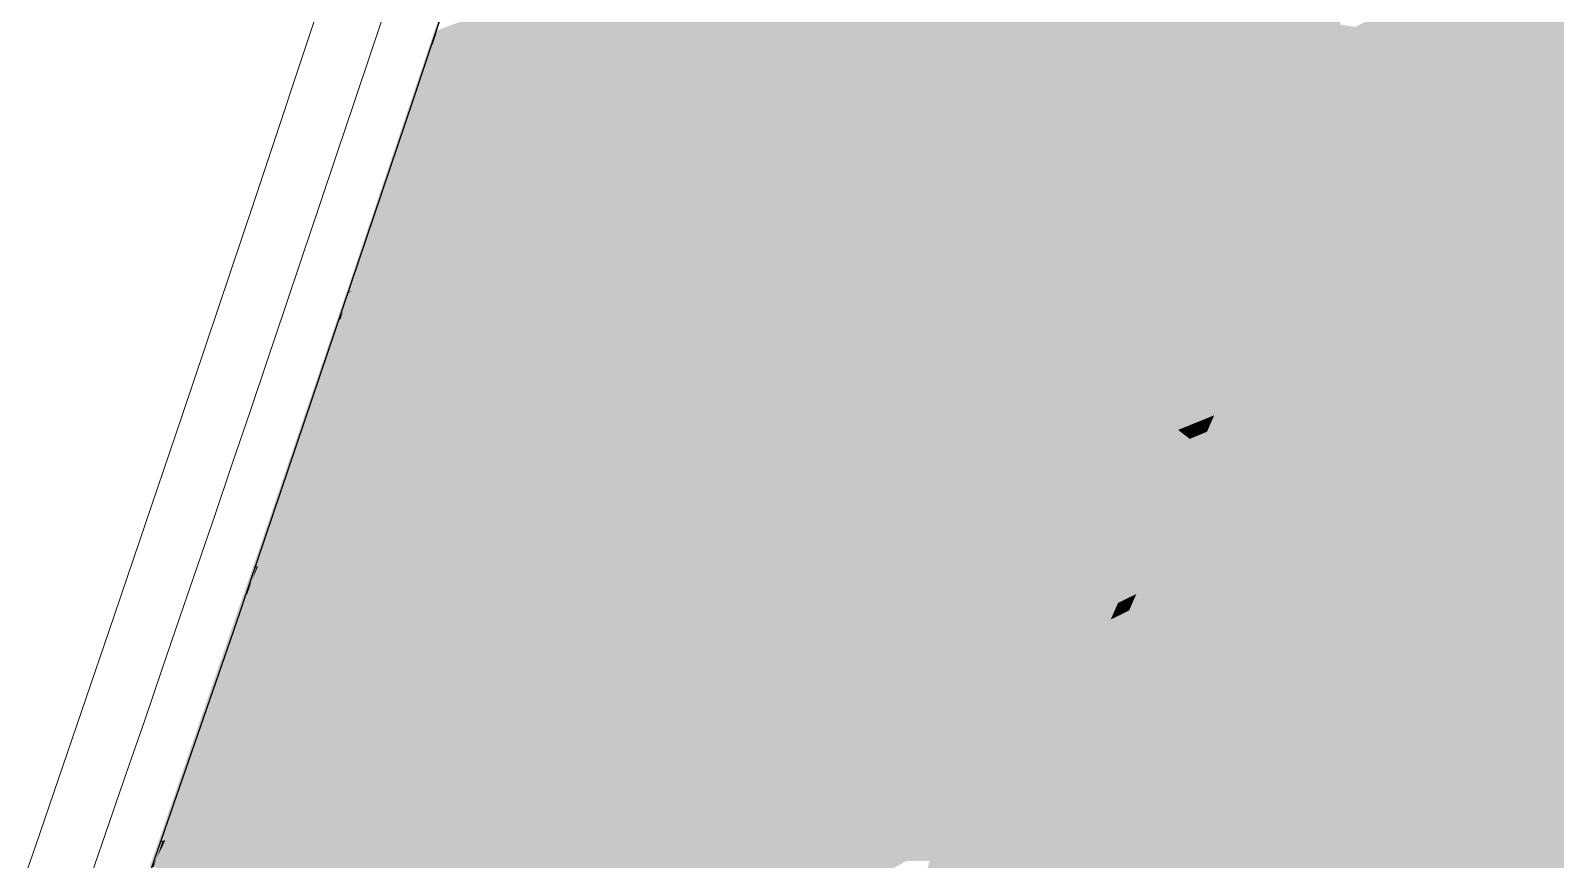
# Model space of a CAD drawing. Header units: millimetres. Extents: x 340454 to 342791, y 6993867 to 6995092.
# Drawn here: x 340732.497 to 340735.267, y 6994500.062 to 6994501.568 of the extents above; entities that cross this region are included whole.
import ezdxf

# ---------------------------------------------------------------- set-up
doc = ezdxf.new("R2010")
doc.units = ezdxf.units.MM
doc.header["$LTSCALE"] = 10
for name, color, linetype in [('A-MODELAGEM', 7, 'Continuous'), ('F-HZ-CORREDOR-FEAT', 2, 'Continuous'), ('URB-Calçadas', 2, 'Continuous'), ('URB-Quadras', 3, 'Continuous')]:
    doc.layers.add(name, color=color, linetype=linetype)

msp = doc.modelspace()

# ---------------------------------------------------------------- linework, layer by layer
at = {"lineweight": 20}
msp.add_lwpolyline([(340733.7611, 6994503.5006, -0.020185), (340729.4316, 6994491.6366), (340762.7064, 6994481.7173), (340765.7, 6994493.2524), (340733.7611, 6994503.5006, -0.020627)], format="xyb", close=True, dxfattribs=at)
at = {"layer": 'A-MODELAGEM', "color": 161, "linetype": 'Continuous', "lineweight": -3}
for points in [[(340736.6526, 6994502.4677), (340734.9692, 6994501.6078), (340734.8744, 6994501.3905)], [(340737.7355, 6994502.1203), (340736.6526, 6994502.4677), (340734.8744, 6994501.3905)], [(340734.5719, 6994502.1258), (340734.3027, 6994501.5638), (340734.3952, 6994501.5994)], [(340734.5719, 6994502.1258), (340734.4525, 6994502.0434), (340734.3027, 6994501.5638)], [(340737.7355, 6994502.1203), (340734.3615, 6994500.2143), (340734.3484, 6994500.1844)], [(340738.8184, 6994501.7728), (340737.7355, 6994502.1203), (340734.3484, 6994500.1844)], [(340737.7355, 6994502.1203), (340734.4925, 6994500.5147), (340734.3615, 6994500.2143)], [(340737.7355, 6994502.1203), (340734.5055, 6994500.5445), (340734.4925, 6994500.5147)], [(340737.7355, 6994502.1203), (340734.6339, 6994500.8391), (340734.5055, 6994500.5445)], [(340737.7355, 6994502.1203), (340734.6469, 6994500.8689), (340734.6339, 6994500.8391)], [(340737.7355, 6994502.1203), (340734.8744, 6994501.3905), (340734.6469, 6994500.8689)], [(340734.4525, 6994502.0434), (340734.229, 6994501.7653), (340734.2014, 6994501.5249)], [(340734.4525, 6994502.0434), (340734.2014, 6994501.5249), (340734.3027, 6994501.5638)], [(340738.8184, 6994501.7728), (340733.8767, 6994499.1027), (340733.8622, 6994499.0694)], [(340739.9013, 6994501.4253), (340738.8184, 6994501.7728), (340733.8622, 6994499.0694)], [(340738.8184, 6994501.7728), (340734.0271, 6994499.4476), (340733.8767, 6994499.1027)], [(340733.9892, 6994501.7233), (340734.1485, 6994501.5045), (340734.229, 6994501.7653)], [(340738.8184, 6994501.7728), (340734.0416, 6994499.4809), (340734.0271, 6994499.4476)], [(340738.8184, 6994501.7728), (340734.1901, 6994499.8213), (340734.0416, 6994499.4809)], [(340734.229, 6994501.7653), (340734.1485, 6994501.5045), (340734.2014, 6994501.5249)], [(340738.8184, 6994501.7728), (340734.3484, 6994500.1844), (340734.1901, 6994499.8213)], [(340734.8933, 6994501.7706), (340734.7881, 6994501.5347), (340734.8337, 6994501.5575)], [(340734.8933, 6994501.7706), (340734.847, 6994501.7522), (340734.7881, 6994501.5347)], [(340734.9357, 6994501.7873), (340734.8337, 6994501.5575), (340734.8753, 6994501.5783)], [(340734.9357, 6994501.7873), (340734.8933, 6994501.7706), (340734.8337, 6994501.5575)], [(340734.847, 6994501.7522), (340734.7382, 6994501.5097), (340734.7881, 6994501.5347)], [(340734.847, 6994501.7522), (340734.7963, 6994501.7321), (340734.7382, 6994501.5097)], [(340733.3552, 6994501.6123), (340733.5638, 6994501.4294), (340733.9892, 6994501.7233)], [(340733.5638, 6994501.4294), (340733.7724, 6994501.3598), (340733.9892, 6994501.7233)], [(340733.7724, 6994501.3598), (340734.1485, 6994501.5045), (340733.9892, 6994501.7233)], [(340734.741, 6994501.7102), (340734.6239, 6994501.4525), (340734.6836, 6994501.4824)], [(340734.741, 6994501.7102), (340734.6805, 6994501.6862), (340734.6239, 6994501.4525)], [(340734.7963, 6994501.7321), (340734.6836, 6994501.4824), (340734.7382, 6994501.5097)], [(340734.7963, 6994501.7321), (340734.741, 6994501.7102), (340734.6836, 6994501.4824)], [(340734.6805, 6994501.6862), (340734.5586, 6994501.4198), (340734.6239, 6994501.4525)], [(340734.6805, 6994501.6862), (340734.6146, 6994501.6601), (340734.5586, 6994501.4198)], [(340734.6146, 6994501.6601), (340734.4873, 6994501.3841), (340734.5586, 6994501.4198)], [(340734.6146, 6994501.6601), (340734.5432, 6994501.6318), (340734.4873, 6994501.3841)], [(340734.5432, 6994501.6318), (340734.41, 6994501.3454), (340734.4873, 6994501.3841)], [(340734.5432, 6994501.6318), (340734.4652, 6994501.6009), (340734.41, 6994501.3454)], [(340733.2362, 6994501.5679), (340733.228, 6994501.5432), (340733.3552, 6994501.6123)], [(340733.228, 6994501.5432), (340733.5638, 6994501.4294), (340733.3552, 6994501.6123)], [(340734.3952, 6994501.5994), (340734.3027, 6994501.5638), (340734.3799, 6994501.5671)], [(340734.4652, 6994501.6009), (340734.3255, 6994501.3031), (340734.41, 6994501.3454)], [(340734.4652, 6994501.6009), (340734.3799, 6994501.5671), (340734.3255, 6994501.3031)], [(340734.4652, 6994501.6009), (340734.3952, 6994501.5994), (340734.3799, 6994501.5671)], [(340734.9692, 6994501.6078), (340734.9377, 6994501.5917), (340734.8744, 6994501.3905)], [(340734.903, 6994501.574), (340734.8034, 6994501.3475), (340734.8406, 6994501.37)], [(340734.903, 6994501.574), (340734.8648, 6994501.5545), (340734.8034, 6994501.3475)], [(340734.8753, 6994501.5783), (340734.8337, 6994501.5575), (340734.8648, 6994501.5545)], [(340734.9377, 6994501.5917), (340734.8406, 6994501.37), (340734.8744, 6994501.3905)], [(340734.9377, 6994501.5917), (340734.903, 6994501.574), (340734.8406, 6994501.37)], [(340734.903, 6994501.574), (340734.8753, 6994501.5783), (340734.8648, 6994501.5545)], [(340733.1153, 6994501.2074), (340733.5638, 6994501.4294), (340733.2274, 6994501.5416)], [(340733.228, 6994501.5432), (340733.2274, 6994501.5416), (340733.5638, 6994501.4294)], [(340734.3027, 6994501.5638), (340734.2014, 6994501.5249), (340734.2866, 6994501.5301)], [(340734.3799, 6994501.5671), (340734.2329, 6994501.2568), (340734.3255, 6994501.3031)], [(340734.3799, 6994501.5671), (340734.2866, 6994501.5301), (340734.2329, 6994501.2568)], [(340734.3799, 6994501.5671), (340734.3027, 6994501.5638), (340734.2866, 6994501.5301)], [(340734.8648, 6994501.5545), (340734.7624, 6994501.3227), (340734.8034, 6994501.3475)], [(340734.8648, 6994501.5545), (340734.8229, 6994501.5331), (340734.7624, 6994501.3227)], [(340734.8337, 6994501.5575), (340734.7881, 6994501.5347), (340734.8229, 6994501.5331)], [(340734.8648, 6994501.5545), (340734.8337, 6994501.5575), (340734.8229, 6994501.5331)], [(340734.2866, 6994501.5301), (340734.1314, 6994501.206), (340734.2329, 6994501.2568)], [(340734.2866, 6994501.5301), (340734.1843, 6994501.4896), (340734.1314, 6994501.206)], [(340734.2014, 6994501.5249), (340734.1485, 6994501.5045), (340734.1843, 6994501.4896)], [(340734.2866, 6994501.5301), (340734.2014, 6994501.5249), (340734.1843, 6994501.4896)], [(340734.8229, 6994501.5331), (340734.7174, 6994501.2954), (340734.7624, 6994501.3227)], [(340734.8229, 6994501.5331), (340734.7769, 6994501.5096), (340734.7174, 6994501.2954)], [(340734.7881, 6994501.5347), (340734.7382, 6994501.5097), (340734.7769, 6994501.5096)], [(340734.8229, 6994501.5331), (340734.7881, 6994501.5347), (340734.7769, 6994501.5096)], [(340733.7724, 6994501.3598), (340733.8182, 6994501.3445), (340734.1485, 6994501.5045)], [(340733.8182, 6994501.3445), (340734.1383, 6994501.4714), (340734.1485, 6994501.5045)], [(340734.1843, 6994501.4896), (340734.0729, 6994501.2596), (340734.1314, 6994501.206)], [(340734.1843, 6994501.4896), (340734.1383, 6994501.4714), (340734.0729, 6994501.2596)], [(340734.1843, 6994501.4896), (340734.1485, 6994501.5045), (340734.1383, 6994501.4714)], [(340734.7769, 6994501.5096), (340734.6681, 6994501.2655), (340734.7174, 6994501.2954)], [(340734.7769, 6994501.5096), (340734.7267, 6994501.4839), (340734.6681, 6994501.2655)], [(340734.7382, 6994501.5097), (340734.6836, 6994501.4824), (340734.7267, 6994501.4839)], [(340734.7769, 6994501.5096), (340734.7382, 6994501.5097), (340734.7267, 6994501.4839)], [(340733.8182, 6994501.3445), (340734.0729, 6994501.2596), (340734.1383, 6994501.4714)], [(340734.7267, 6994501.4839), (340734.614, 6994501.2327), (340734.6681, 6994501.2655)], [(340734.7267, 6994501.4839), (340734.6716, 6994501.4558), (340734.614, 6994501.2327)], [(340734.6836, 6994501.4824), (340734.6239, 6994501.4525), (340734.6716, 6994501.4558)], [(340734.7267, 6994501.4839), (340734.6836, 6994501.4824), (340734.6716, 6994501.4558)], [(340734.6716, 6994501.4558), (340734.5548, 6994501.1969), (340734.614, 6994501.2327)], [(340734.6716, 6994501.4558), (340734.6114, 6994501.4251), (340734.5548, 6994501.1969)], [(340734.6239, 6994501.4525), (340734.5586, 6994501.4198), (340734.6114, 6994501.4251)], [(340734.6716, 6994501.4558), (340734.6239, 6994501.4525), (340734.6114, 6994501.4251)], [(340733.1153, 6994501.2074), (340733.0777, 6994501.0936), (340733.5638, 6994501.4294)], [(340733.0777, 6994501.0936), (340733.0822, 6994501.0944), (340733.5638, 6994501.4294)], [(340733.0822, 6994501.0944), (340733.7724, 6994501.3598), (340733.5638, 6994501.4294)], [(340739.9013, 6994501.4253), (340733.7446, 6994498.7998), (340733.5839, 6994498.4314)], [(340739.9013, 6994501.4253), (340733.5839, 6994498.4314), (340736.8725, 6994491.1806)], [(340739.9013, 6994501.4253), (340733.8622, 6994499.0694), (340733.7446, 6994498.7998)], [(340734.5586, 6994501.4198), (340734.4873, 6994501.3841), (340734.5456, 6994501.3915)], [(340734.6114, 6994501.4251), (340734.4899, 6994501.1576), (340734.5548, 6994501.1969)], [(340734.6114, 6994501.4251), (340734.5456, 6994501.3915), (340734.4899, 6994501.1576)], [(340734.6114, 6994501.4251), (340734.5586, 6994501.4198), (340734.5456, 6994501.3915)], [(340734.4873, 6994501.3841), (340734.41, 6994501.3454), (340734.4738, 6994501.3548)], [(340734.5456, 6994501.3915), (340734.4189, 6994501.1146), (340734.4899, 6994501.1576)], [(340734.5456, 6994501.3915), (340734.4738, 6994501.3548), (340734.4189, 6994501.1146)], [(340734.5456, 6994501.3915), (340734.4873, 6994501.3841), (340734.4738, 6994501.3548)], [(340734.8744, 6994501.3905), (340734.8406, 6994501.37), (340734.6469, 6994500.8689)], [(340733.0822, 6994501.0944), (340733.263, 6994501.1245), (340733.7724, 6994501.3598)], [(340733.263, 6994501.1245), (340733.8182, 6994501.3445), (340733.7724, 6994501.3598)], [(340734.4738, 6994501.3548), (340734.3413, 6994501.0675), (340734.4189, 6994501.1146)], [(340734.4738, 6994501.3548), (340734.3958, 6994501.315), (340734.3413, 6994501.0675)], [(340734.4738, 6994501.3548), (340734.41, 6994501.3454), (340734.3958, 6994501.315)], [(340734.8034, 6994501.3475), (340734.5814, 6994500.8424), (340734.6158, 6994500.8563)], [(340734.8034, 6994501.3475), (340734.7624, 6994501.3227), (340734.5814, 6994500.8424)], [(340734.8406, 6994501.37), (340734.6158, 6994500.8563), (340734.6469, 6994500.8689)], [(340734.8406, 6994501.37), (340734.8034, 6994501.3475), (340734.6158, 6994500.8563)], [(340733.263, 6994501.1245), (340734.0729, 6994501.2596), (340733.8182, 6994501.3445)], [(340734.41, 6994501.3454), (340734.3255, 6994501.3031), (340734.3958, 6994501.315)], [(340734.7624, 6994501.3227), (340734.5437, 6994500.8271), (340734.5814, 6994500.8424)], [(340734.7624, 6994501.3227), (340734.7174, 6994501.2954), (340734.5437, 6994500.8271)], [(340734.3255, 6994501.3031), (340734.2329, 6994501.2568), (340734.3106, 6994501.2714)], [(340734.3958, 6994501.315), (340734.257, 6994501.0165), (340734.3413, 6994501.0675)], [(340734.3958, 6994501.315), (340734.3106, 6994501.2714), (340734.257, 6994501.0165)], [(340734.3958, 6994501.315), (340734.3255, 6994501.3031), (340734.3106, 6994501.2714)], [(340734.7174, 6994501.2954), (340734.5022, 6994500.8103), (340734.5437, 6994500.8271)], [(340734.7174, 6994501.2954), (340734.6681, 6994501.2655), (340734.5022, 6994500.8103)], [(340734.3106, 6994501.2714), (340734.1647, 6994500.9606), (340734.257, 6994501.0165)], [(340734.3106, 6994501.2714), (340734.2172, 6994501.2237), (340734.1647, 6994500.9606)], [(340734.3106, 6994501.2714), (340734.2329, 6994501.2568), (340734.2172, 6994501.2237)], [(340734.6681, 6994501.2655), (340734.4569, 6994500.7919), (340734.5022, 6994500.8103)], [(340734.6681, 6994501.2655), (340734.614, 6994501.2327), (340734.4569, 6994500.7919)], [(340733.263, 6994501.1245), (340734.0422, 6994501.1614), (340734.0729, 6994501.2596)], [(340734.1314, 6994501.206), (340734.0729, 6994501.2596), (340734.0422, 6994501.1614)], [(340734.2329, 6994501.2568), (340734.1314, 6994501.206), (340734.2172, 6994501.2237)], [(340734.2172, 6994501.2237), (340734.0634, 6994500.8992), (340734.1647, 6994500.9606)], [(340734.2172, 6994501.2237), (340734.1148, 6994501.1714), (340734.0634, 6994500.8992)], [(340734.2172, 6994501.2237), (340734.1314, 6994501.206), (340734.1148, 6994501.1714)], [(340734.614, 6994501.2327), (340734.4073, 6994500.7718), (340734.4569, 6994500.7919)], [(340734.614, 6994501.2327), (340734.5548, 6994501.1969), (340734.4073, 6994500.7718)], [(340733.1153, 6994501.2074), (340733.0771, 6994501.0935), (340733.0777, 6994501.0936)], [(340734.1314, 6994501.206), (340734.0422, 6994501.1614), (340734.1148, 6994501.1714)], [(340734.5548, 6994501.1969), (340734.353, 6994500.7498), (340734.4073, 6994500.7718)], [(340734.5548, 6994501.1969), (340734.4899, 6994501.1576), (340734.353, 6994500.7498)], [(340733.263, 6994501.1245), (340733.5052, 6994500.8927), (340734.0422, 6994501.1614)], [(340733.5052, 6994500.8927), (340733.5437, 6994500.8797), (340734.0422, 6994501.1614)], [(340733.5437, 6994500.8797), (340734.0322, 6994501.1292), (340734.0422, 6994501.1614)], [(340734.1148, 6994501.1714), (340734.0322, 6994501.1292), (340733.9522, 6994500.8318)], [(340734.1148, 6994501.1714), (340733.9522, 6994500.8318), (340734.0634, 6994500.8992)], [(340734.1148, 6994501.1714), (340734.0422, 6994501.1614), (340734.0322, 6994501.1292)], [(340734.4899, 6994501.1576), (340734.2938, 6994500.7258), (340734.353, 6994500.7498)], [(340734.4899, 6994501.1576), (340734.4189, 6994501.1146), (340734.2938, 6994500.7258)], [(340733.5437, 6994500.8797), (340733.9363, 6994500.8222), (340734.0322, 6994501.1292)], [(340734.0322, 6994501.1292), (340733.9363, 6994500.8222), (340733.9522, 6994500.8318)], [(340733.0654, 6994501.0585), (340733.0607, 6994501.0443), (340733.263, 6994501.1245)], [(340733.0607, 6994501.0443), (340733.5052, 6994500.8927), (340733.263, 6994501.1245)], [(340733.0654, 6994501.0585), (340733.263, 6994501.1245), (340733.0822, 6994501.0944)], [(340734.4189, 6994501.1146), (340734.229, 6994500.6996), (340734.2938, 6994500.7258)], [(340734.4189, 6994501.1146), (340734.3413, 6994501.0675), (340734.229, 6994500.6996)], [(340733.0767, 6994501.0922), (340733.0654, 6994501.0585), (340733.0822, 6994501.0944)], [(340733.077, 6994501.0931), (340733.0767, 6994501.0922), (340733.0822, 6994501.0944)], [(340733.077, 6994501.0931), (340733.0822, 6994501.0944), (340733.0777, 6994501.0936)], [(340733.0771, 6994501.0935), (340733.077, 6994501.0931), (340733.0777, 6994501.0936)], [(340732.9916, 6994500.8407), (340733.5052, 6994500.8927), (340733.0601, 6994501.0428)], [(340733.0607, 6994501.0443), (340733.0601, 6994501.0428), (340733.5052, 6994500.8927)], [(340734.3413, 6994501.0675), (340734.1584, 6994500.671), (340734.229, 6994500.6996)], [(340734.3413, 6994501.0675), (340734.257, 6994501.0165), (340734.1584, 6994500.671)], [(340734.257, 6994501.0165), (340734.0819, 6994500.64), (340734.1584, 6994500.671)], [(340734.257, 6994501.0165), (340734.1647, 6994500.9606), (340734.0819, 6994500.64)], [(340734.1647, 6994500.9606), (340733.9984, 6994500.6061), (340734.0819, 6994500.64)], [(340734.1647, 6994500.9606), (340734.0634, 6994500.8992), (340733.9984, 6994500.6061)], [(340732.9107, 6994500.5951), (340733.0208, 6994500.6126), (340733.5052, 6994500.8927)], [(340732.9916, 6994500.8407), (340732.9107, 6994500.5951), (340733.5052, 6994500.8927)], [(340733.0208, 6994500.6126), (340733.5437, 6994500.8797), (340733.5052, 6994500.8927)], [(340733.0208, 6994500.6126), (340733.7922, 6994500.7349), (340733.5437, 6994500.8797)], [(340733.5437, 6994500.8797), (340733.7922, 6994500.7349), (340733.8568, 6994500.7741)], [(340733.5437, 6994500.8797), (340733.8568, 6994500.7741), (340733.9363, 6994500.8222)], [(340734.0634, 6994500.8992), (340733.9151, 6994500.7544), (340733.907, 6994500.5691)], [(340734.0634, 6994500.8992), (340733.907, 6994500.5691), (340733.9984, 6994500.6061)], [(340734.0634, 6994500.8992), (340733.9522, 6994500.8318), (340733.9151, 6994500.7544)], [(340734.6158, 6994500.8563), (340734.5814, 6994500.8424), (340734.6026, 6994500.8261)], [(340734.6339, 6994500.8391), (340734.6158, 6994500.8563), (340734.6026, 6994500.8261)], [(340734.6469, 6994500.8689), (340734.6158, 6994500.8563), (340734.6339, 6994500.8391)], [(340732.9916, 6994500.8407), (340732.9081, 6994500.5947), (340732.9107, 6994500.5951)], [(340733.8568, 6994500.7741), (340733.9151, 6994500.7544), (340733.9363, 6994500.8222)], [(340733.9522, 6994500.8318), (340733.9363, 6994500.8222), (340733.9151, 6994500.7544)], [(340734.6026, 6994500.8261), (340734.4722, 6994500.5283), (340734.5055, 6994500.5445)], [(340734.6026, 6994500.8261), (340734.568, 6994500.8119), (340734.4722, 6994500.5283)], [(340734.5437, 6994500.8271), (340734.5022, 6994500.8103), (340734.53, 6994500.7962)], [(340734.6339, 6994500.8391), (340734.6026, 6994500.8261), (340734.5055, 6994500.5445)], [(340734.568, 6994500.8119), (340734.5437, 6994500.8271), (340734.53, 6994500.7962)], [(340734.5814, 6994500.8424), (340734.5437, 6994500.8271), (340734.568, 6994500.8119)], [(340734.6026, 6994500.8261), (340734.5814, 6994500.8424), (340734.568, 6994500.8119)], [(340734.53, 6994500.7962), (340734.3952, 6994500.4907), (340734.4355, 6994500.5104)], [(340734.53, 6994500.7962), (340734.4884, 6994500.779), (340734.3952, 6994500.4907)], [(340734.568, 6994500.8119), (340734.4355, 6994500.5104), (340734.4722, 6994500.5283)], [(340734.568, 6994500.8119), (340734.53, 6994500.7962), (340734.4355, 6994500.5104)], [(340734.5022, 6994500.8103), (340734.4569, 6994500.7919), (340734.4884, 6994500.779)], [(340734.53, 6994500.7962), (340734.5022, 6994500.8103), (340734.4884, 6994500.779)], [(340733.7922, 6994500.7349), (340733.9151, 6994500.7544), (340733.8568, 6994500.7741)], [(340734.4884, 6994500.779), (340734.3509, 6994500.4691), (340734.3952, 6994500.4907)], [(340734.4884, 6994500.779), (340734.4427, 6994500.7601), (340734.3509, 6994500.4691)], [(340734.4073, 6994500.7718), (340734.353, 6994500.7498), (340734.3928, 6994500.7395)], [(340734.4427, 6994500.7601), (340734.4073, 6994500.7718), (340734.3928, 6994500.7395)], [(340734.4569, 6994500.7919), (340734.4073, 6994500.7718), (340734.4427, 6994500.7601)], [(340734.4884, 6994500.779), (340734.4569, 6994500.7919), (340734.4427, 6994500.7601)], [(340733.7922, 6994500.7349), (340733.8491, 6994500.5457), (340733.9151, 6994500.7544)], [(340733.9151, 6994500.7544), (340733.8491, 6994500.5457), (340733.907, 6994500.5691)], [(340734.3928, 6994500.7395), (340734.2493, 6994500.4195), (340734.3024, 6994500.4455)], [(340734.3928, 6994500.7395), (340734.3382, 6994500.7169), (340734.2493, 6994500.4195)], [(340734.353, 6994500.7498), (340734.2938, 6994500.7258), (340734.3382, 6994500.7169)], [(340734.4427, 6994500.7601), (340734.3024, 6994500.4455), (340734.3509, 6994500.4691)], [(340734.4427, 6994500.7601), (340734.3928, 6994500.7395), (340734.3024, 6994500.4455)], [(340734.3928, 6994500.7395), (340734.353, 6994500.7498), (340734.3382, 6994500.7169)], [(340733.0208, 6994500.6126), (340733.2666, 6994500.4165), (340733.7922, 6994500.7349)], [(340733.2666, 6994500.4165), (340733.4097, 6994500.3677), (340733.7922, 6994500.7349)], [(340733.4097, 6994500.3677), (340733.8491, 6994500.5457), (340733.7922, 6994500.7349)], [(340734.3382, 6994500.7169), (340734.1912, 6994500.3912), (340734.2493, 6994500.4195)], [(340734.3382, 6994500.7169), (340734.2785, 6994500.6923), (340734.1912, 6994500.3912)], [(340734.2938, 6994500.7258), (340734.229, 6994500.6996), (340734.2785, 6994500.6923)], [(340734.3382, 6994500.7169), (340734.2938, 6994500.7258), (340734.2785, 6994500.6923)], [(340734.2785, 6994500.6923), (340734.1277, 6994500.3602), (340734.1912, 6994500.3912)], [(340734.2785, 6994500.6923), (340734.2134, 6994500.6654), (340734.1277, 6994500.3602)], [(340734.229, 6994500.6996), (340734.1584, 6994500.671), (340734.2134, 6994500.6654)], [(340734.2785, 6994500.6923), (340734.229, 6994500.6996), (340734.2134, 6994500.6654)], [(340734.2134, 6994500.6654), (340734.0582, 6994500.3263), (340734.1277, 6994500.3602)], [(340734.2134, 6994500.6654), (340734.1423, 6994500.636), (340734.0582, 6994500.3263)], [(340734.1584, 6994500.671), (340734.0819, 6994500.64), (340734.1423, 6994500.636)], [(340734.2134, 6994500.6654), (340734.1584, 6994500.671), (340734.1423, 6994500.636)], [(340734.1423, 6994500.636), (340733.9824, 6994500.2893), (340734.0582, 6994500.3263)], [(340734.1423, 6994500.636), (340734.0653, 6994500.6042), (340733.9824, 6994500.2893)], [(340734.0819, 6994500.64), (340733.9984, 6994500.6061), (340734.0653, 6994500.6042)], [(340734.1423, 6994500.636), (340734.0819, 6994500.64), (340734.0653, 6994500.6042)], [(340732.8918, 6994500.5467), (340733.2666, 6994500.4165), (340733.0208, 6994500.6126)], [(340732.8995, 6994500.5693), (340732.8918, 6994500.5467), (340733.0208, 6994500.6126)], [(340732.8995, 6994500.5693), (340733.0208, 6994500.6126), (340732.9107, 6994500.5951)], [(340734.0653, 6994500.6042), (340733.9002, 6994500.2493), (340733.9824, 6994500.2893)], [(340734.0653, 6994500.6042), (340733.9812, 6994500.5695), (340733.9002, 6994500.2493)], [(340733.9984, 6994500.6061), (340733.907, 6994500.5691), (340733.9812, 6994500.5695)], [(340734.0653, 6994500.6042), (340733.9984, 6994500.6061), (340733.9812, 6994500.5695)], [(340732.9077, 6994500.5936), (340732.8995, 6994500.5693), (340732.9107, 6994500.5951)], [(340732.9081, 6994500.5947), (340732.9077, 6994500.5936), (340732.9107, 6994500.5951)], [(340732.7913, 6994500.2538), (340733.2666, 6994500.4165), (340732.8911, 6994500.5446)], [(340732.8918, 6994500.5467), (340732.8911, 6994500.5446), (340733.2666, 6994500.4165)], [(340733.4097, 6994500.3677), (340733.4551, 6994500.3522), (340733.8491, 6994500.5457)], [(340733.4551, 6994500.3522), (340733.838, 6994500.5103), (340733.8491, 6994500.5457)], [(340733.9812, 6994500.5695), (340733.8103, 6994500.2054), (340733.9002, 6994500.2493)], [(340733.9812, 6994500.5695), (340733.8891, 6994500.5314), (340733.8103, 6994500.2054)], [(340733.8891, 6994500.5314), (340733.8491, 6994500.5457), (340733.838, 6994500.5103)], [(340733.907, 6994500.5691), (340733.8491, 6994500.5457), (340733.8891, 6994500.5314)], [(340733.9812, 6994500.5695), (340733.907, 6994500.5691), (340733.8891, 6994500.5314)], [(340734.5055, 6994500.5445), (340734.4722, 6994500.5283), (340734.4925, 6994500.5147)], [(340733.8891, 6994500.5314), (340733.7556, 6994500.2497), (340733.8103, 6994500.2054)], [(340733.8891, 6994500.5314), (340733.838, 6994500.5103), (340733.7556, 6994500.2497)], [(340734.4722, 6994500.5283), (340734.4355, 6994500.5104), (340734.459, 6994500.4981)], [(340734.4925, 6994500.5147), (340734.4722, 6994500.5283), (340734.459, 6994500.4981)], [(340733.4551, 6994500.3522), (340733.7556, 6994500.2497), (340733.838, 6994500.5103)], [(340734.459, 6994500.4981), (340734.326, 6994500.1943), (340734.3615, 6994500.2143)], [(340734.459, 6994500.4981), (340734.4221, 6994500.4798), (340734.326, 6994500.1943)], [(340734.3952, 6994500.4907), (340734.3509, 6994500.4691), (340734.3815, 6994500.4597)], [(340734.4925, 6994500.5147), (340734.459, 6994500.4981), (340734.3615, 6994500.2143)], [(340734.4221, 6994500.4798), (340734.3952, 6994500.4907), (340734.3815, 6994500.4597)], [(340734.4355, 6994500.5104), (340734.3952, 6994500.4907), (340734.4221, 6994500.4798)], [(340734.459, 6994500.4981), (340734.4355, 6994500.5104), (340734.4221, 6994500.4798)], [(340734.4221, 6994500.4798), (340734.2869, 6994500.1722), (340734.326, 6994500.1943)], [(340734.4221, 6994500.4798), (340734.3815, 6994500.4597), (340734.2869, 6994500.1722)], [(340734.3509, 6994500.4691), (340734.3024, 6994500.4455), (340734.337, 6994500.4377)], [(340734.3815, 6994500.4597), (340734.3509, 6994500.4691), (340734.337, 6994500.4377)], [(340734.337, 6994500.4377), (340734.1966, 6994500.1212), (340734.2438, 6994500.1479)], [(340734.337, 6994500.4377), (340734.2882, 6994500.4135), (340734.1966, 6994500.1212)], [(340734.3815, 6994500.4597), (340734.2438, 6994500.1479), (340734.2869, 6994500.1722)], [(340734.3815, 6994500.4597), (340734.337, 6994500.4377), (340734.2438, 6994500.1479)], [(340734.3024, 6994500.4455), (340734.2493, 6994500.4195), (340734.2882, 6994500.4135)], [(340734.337, 6994500.4377), (340734.3024, 6994500.4455), (340734.2882, 6994500.4135)], [(340732.7386, 6994500.0967), (340732.7422, 6994500.0972), (340733.2666, 6994500.4165)], [(340732.7913, 6994500.2538), (340732.7386, 6994500.0967), (340733.2666, 6994500.4165)], [(340732.7422, 6994500.0972), (340733.4097, 6994500.3677), (340733.2666, 6994500.4165)], [(340734.2882, 6994500.4135), (340734.1447, 6994500.0919), (340734.1966, 6994500.1212)], [(340734.2882, 6994500.4135), (340734.2347, 6994500.3871), (340734.1447, 6994500.0919)], [(340734.2493, 6994500.4195), (340734.1912, 6994500.3912), (340734.2347, 6994500.3871)], [(340734.2882, 6994500.4135), (340734.2493, 6994500.4195), (340734.2347, 6994500.3871)], [(340734.2347, 6994500.3871), (340734.0879, 6994500.0598), (340734.1447, 6994500.0919)], [(340734.2347, 6994500.3871), (340734.1763, 6994500.3581), (340734.0879, 6994500.0598)], [(340734.1912, 6994500.3912), (340734.1277, 6994500.3602), (340734.1763, 6994500.3581)], [(340734.2347, 6994500.3871), (340734.1912, 6994500.3912), (340734.1763, 6994500.3581)], [(340732.7422, 6994500.0972), (340732.8927, 6994500.1198), (340733.4097, 6994500.3677)], [(340732.8927, 6994500.1198), (340733.4551, 6994500.3522), (340733.4097, 6994500.3677)], [(340732.8927, 6994500.1198), (340733.7556, 6994500.2497), (340733.4551, 6994500.3522)], [(340734.1763, 6994500.3581), (340734.0258, 6994500.0247), (340734.0879, 6994500.0598)], [(340734.1763, 6994500.3581), (340734.1123, 6994500.3265), (340734.0258, 6994500.0247)], [(340734.1277, 6994500.3602), (340734.0582, 6994500.3263), (340734.1123, 6994500.3265)], [(340734.1763, 6994500.3581), (340734.1277, 6994500.3602), (340734.1123, 6994500.3265)], [(340734.1123, 6994500.3265), (340733.9578, 6994499.9863), (340734.0258, 6994500.0247)], [(340734.1123, 6994500.3265), (340734.0424, 6994500.2919), (340733.9578, 6994499.9863)], [(340734.0582, 6994500.3263), (340733.9824, 6994500.2893), (340734.0424, 6994500.2919)], [(340734.1123, 6994500.3265), (340734.0582, 6994500.3263), (340734.0424, 6994500.2919)], [(340734.0424, 6994500.2919), (340733.8834, 6994499.9443), (340733.9578, 6994499.9863)], [(340734.0424, 6994500.2919), (340733.9661, 6994500.2541), (340733.8834, 6994499.9443)], [(340733.9824, 6994500.2893), (340733.9002, 6994500.2493), (340733.9661, 6994500.2541)], [(340734.0424, 6994500.2919), (340733.9824, 6994500.2893), (340733.9661, 6994500.2541)], [(340732.7913, 6994500.2538), (340732.7373, 6994500.0965), (340732.7386, 6994500.0967)], [(340732.8927, 6994500.1198), (340733.7287, 6994500.1656), (340733.7556, 6994500.2497)], [(340733.8103, 6994500.2054), (340733.7556, 6994500.2497), (340733.7287, 6994500.1656)], [(340733.9661, 6994500.2541), (340733.802, 6994499.8983), (340733.8834, 6994499.9443)], [(340733.9661, 6994500.2541), (340733.8834, 6994500.2131), (340733.802, 6994499.8983)], [(340733.9002, 6994500.2493), (340733.8103, 6994500.2054), (340733.8834, 6994500.2131)], [(340733.9661, 6994500.2541), (340733.9002, 6994500.2493), (340733.8834, 6994500.2131)], [(340733.8834, 6994500.2131), (340733.7138, 6994499.8485), (340733.802, 6994499.8983)], [(340733.8834, 6994500.2131), (340733.7929, 6994500.1683), (340733.7138, 6994499.8485)], [(340733.8834, 6994500.2131), (340733.8103, 6994500.2054), (340733.7929, 6994500.1683)], [(340734.3615, 6994500.2143), (340734.326, 6994500.1943), (340734.3484, 6994500.1844)], [(340733.8103, 6994500.2054), (340733.7287, 6994500.1656), (340733.7929, 6994500.1683)], [(340734.3484, 6994500.1844), (340734.3127, 6994500.164), (340734.1901, 6994499.8213)], [(340734.326, 6994500.1943), (340734.2869, 6994500.1722), (340734.3127, 6994500.164)], [(340734.3484, 6994500.1844), (340734.326, 6994500.1943), (340734.3127, 6994500.164)], [(340732.8927, 6994500.1198), (340733.1686, 6994499.8923), (340733.7287, 6994500.1656)], [(340733.1686, 6994499.8923), (340733.208, 6994499.8787), (340733.7287, 6994500.1656)], [(340733.208, 6994499.8787), (340733.7177, 6994500.1311), (340733.7287, 6994500.1656)], [(340733.7929, 6994500.1683), (340733.7177, 6994500.1311), (340733.6172, 6994499.7939)], [(340733.7929, 6994500.1683), (340733.6172, 6994499.7939), (340733.7138, 6994499.8485)], [(340733.7929, 6994500.1683), (340733.7287, 6994500.1656), (340733.7177, 6994500.1311)], [(340734.3127, 6994500.164), (340734.1565, 6994499.8071), (340734.1901, 6994499.8213)], [(340734.3127, 6994500.164), (340734.2734, 6994500.1415), (340734.1565, 6994499.8071)], [(340734.2869, 6994500.1722), (340734.2438, 6994500.1479), (340734.2734, 6994500.1415)], [(340734.3127, 6994500.164), (340734.2869, 6994500.1722), (340734.2734, 6994500.1415)], [(340733.208, 6994499.8787), (340733.6083, 6994499.7889), (340733.7177, 6994500.1311)], [(340733.7177, 6994500.1311), (340733.6083, 6994499.7889), (340733.6172, 6994499.7939)], [(340734.2734, 6994500.1415), (340734.1196, 6994499.7916), (340734.1565, 6994499.8071)], [(340734.2734, 6994500.1415), (340734.2301, 6994500.1168), (340734.1196, 6994499.7916)], [(340734.2438, 6994500.1479), (340734.1966, 6994500.1212), (340734.2301, 6994500.1168)], [(340734.2734, 6994500.1415), (340734.2438, 6994500.1479), (340734.2301, 6994500.1168)], [(340732.7266, 6994500.0652), (340732.7211, 6994500.049), (340732.8927, 6994500.1198)], [(340732.7211, 6994500.049), (340733.1686, 6994499.8923), (340732.8927, 6994500.1198)], [(340732.7266, 6994500.0652), (340732.8927, 6994500.1198), (340732.7422, 6994500.0972)], [(340734.2301, 6994500.1168), (340734.079, 6994499.7744), (340734.1196, 6994499.7916)], [(340734.2301, 6994500.1168), (340734.1826, 6994500.0896), (340734.079, 6994499.7744)], [(340734.1966, 6994500.1212), (340734.1447, 6994500.0919), (340734.1826, 6994500.0896)], [(340734.2301, 6994500.1168), (340734.1966, 6994500.1212), (340734.1826, 6994500.0896)], [(340732.7368, 6994500.095), (340732.7266, 6994500.0652), (340732.7422, 6994500.0972)], [(340732.7371, 6994500.0957), (340732.7368, 6994500.095), (340732.7422, 6994500.0972)], [(340732.7371, 6994500.0957), (340732.7422, 6994500.0972), (340732.7386, 6994500.0967)], [(340732.7373, 6994500.0965), (340732.7371, 6994500.0957), (340732.7386, 6994500.0967)], [(340734.1826, 6994500.0896), (340734.0344, 6994499.7556), (340734.079, 6994499.7744)], [(340734.1826, 6994500.0896), (340734.1304, 6994500.0598), (340734.0344, 6994499.7556)], [(340734.1447, 6994500.0919), (340734.0879, 6994500.0598), (340734.1304, 6994500.0598)], [(340734.1826, 6994500.0896), (340734.1447, 6994500.0919), (340734.1304, 6994500.0598)]]:
    msp.add_solid(points, dxfattribs=at)
at = {"layer": 'A-MODELAGEM', "color": 11, "linetype": 'Continuous', "lineweight": -3}
for points in [[(340733.2259, 6994501.5421), (340733.2395, 6994501.5921), (340733.2228, 6994501.5431)], [(340733.2259, 6994501.5421), (340733.2423, 6994501.5911), (340733.2395, 6994501.5921)], [(340733.2259, 6994501.5421), (340733.2362, 6994501.5679), (340733.2442, 6994501.5921)], [(340733.2259, 6994501.5421), (340733.2442, 6994501.5921), (340733.2423, 6994501.5911)], [(340733.2259, 6994501.5421), (340733.228, 6994501.5432), (340733.2362, 6994501.5679)], [(340733.0751, 6994501.0932), (340733.2228, 6994501.5431), (340733.0712, 6994501.0925)], [(340733.0751, 6994501.0932), (340733.2259, 6994501.5421), (340733.2228, 6994501.5431)], [(340733.0751, 6994501.0932), (340733.1153, 6994501.2074), (340733.2259, 6994501.5421)], [(340733.2259, 6994501.5421), (340733.1153, 6994501.2074), (340733.2274, 6994501.5416)], [(340733.2259, 6994501.5421), (340733.2274, 6994501.5416), (340733.228, 6994501.5432)], [(340733.0751, 6994501.0932), (340733.0771, 6994501.0935), (340733.1153, 6994501.2074)], [(340733.0583, 6994501.0434), (340733.0712, 6994501.0925), (340733.0547, 6994501.0446)], [(340733.0583, 6994501.0434), (340733.0745, 6994501.0914), (340733.0712, 6994501.0925)], [(340733.0583, 6994501.0434), (340733.0654, 6994501.0585), (340733.0767, 6994501.0922)], [(340733.0583, 6994501.0434), (340733.0767, 6994501.0922), (340733.0745, 6994501.0914)], [(340733.0745, 6994501.0914), (340733.0751, 6994501.0932), (340733.0712, 6994501.0925)], [(340733.0745, 6994501.0914), (340733.077, 6994501.0931), (340733.0771, 6994501.0935)], [(340733.0745, 6994501.0914), (340733.0771, 6994501.0935), (340733.0751, 6994501.0932)], [(340733.0745, 6994501.0914), (340733.0767, 6994501.0922), (340733.077, 6994501.0931)], [(340732.9058, 6994500.5943), (340733.0547, 6994501.0446), (340732.9013, 6994500.5936)], [(340732.9058, 6994500.5943), (340733.0583, 6994501.0434), (340733.0547, 6994501.0446)], [(340732.9058, 6994500.5943), (340732.9916, 6994500.8407), (340733.0583, 6994501.0434)], [(340733.0583, 6994501.0434), (340732.9916, 6994500.8407), (340733.0601, 6994501.0428)], [(340733.0583, 6994501.0434), (340733.0607, 6994501.0443), (340733.0654, 6994501.0585)], [(340733.0583, 6994501.0434), (340733.0601, 6994501.0428), (340733.0607, 6994501.0443)], [(340732.9058, 6994500.5943), (340732.9081, 6994500.5947), (340732.9916, 6994500.8407)], [(340732.8891, 6994500.5453), (340732.9013, 6994500.5936), (340732.885, 6994500.5467)], [(340732.8891, 6994500.5453), (340732.9051, 6994500.5923), (340732.9013, 6994500.5936)], [(340732.8891, 6994500.5453), (340732.8995, 6994500.5693), (340732.9077, 6994500.5936)], [(340732.8891, 6994500.5453), (340732.9077, 6994500.5936), (340732.9051, 6994500.5923)], [(340732.9051, 6994500.5923), (340732.9058, 6994500.5943), (340732.9013, 6994500.5936)], [(340732.9051, 6994500.5923), (340732.9077, 6994500.5936), (340732.9081, 6994500.5947)], [(340732.9051, 6994500.5923), (340732.9081, 6994500.5947), (340732.9058, 6994500.5943)], [(340732.7348, 6994500.0961), (340732.885, 6994500.5467), (340732.7299, 6994500.0954)], [(340732.7348, 6994500.0961), (340732.8891, 6994500.5453), (340732.885, 6994500.5467)], [(340732.7348, 6994500.0961), (340732.7913, 6994500.2538), (340732.8891, 6994500.5453)], [(340732.8891, 6994500.5453), (340732.7913, 6994500.2538), (340732.8911, 6994500.5446)], [(340732.8891, 6994500.5453), (340732.8918, 6994500.5467), (340732.8995, 6994500.5693)], [(340732.8891, 6994500.5453), (340732.8911, 6994500.5446), (340732.8918, 6994500.5467)], [(340732.7348, 6994500.0961), (340732.7373, 6994500.0965), (340732.7913, 6994500.2538)], [(340732.7181, 6994500.0477), (340732.7299, 6994500.0954), (340732.7137, 6994500.0493)], [(340732.7181, 6994500.0477), (340732.7341, 6994500.0939), (340732.7299, 6994500.0954)], [(340732.7181, 6994500.0477), (340732.7266, 6994500.0652), (340732.7368, 6994500.095)], [(340732.7181, 6994500.0477), (340732.7368, 6994500.095), (340732.7341, 6994500.0939)], [(340732.7341, 6994500.0939), (340732.7348, 6994500.0961), (340732.7299, 6994500.0954)], [(340732.7341, 6994500.0939), (340732.7371, 6994500.0957), (340732.7373, 6994500.0965)], [(340732.7341, 6994500.0939), (340732.7373, 6994500.0965), (340732.7348, 6994500.0961)], [(340732.7341, 6994500.0939), (340732.7368, 6994500.095), (340732.7371, 6994500.0957)], [(340732.7181, 6994500.0477), (340732.7211, 6994500.049), (340732.7266, 6994500.0652)]]:
    msp.add_solid(points, dxfattribs=at)
at = {"layer": 'F-HZ-CORREDOR-FEAT', "color": 2, "linetype": 'Continuous', "lineweight": -3}
msp.add_polyline3d([(340733.8258, 6994503.3748, 724.9761), (340733.5123, 6994502.4075, 724.8644), (340733.1925, 6994501.4423, 724.7527), (340732.8665, 6994500.4792, 724.641), (340732.5342, 6994499.5183, 724.5293), (340732.1957, 6994498.5595, 724.4176), (340731.8509, 6994497.6029, 724.306), (340731.5, 6994496.6486, 724.1943), (340731.1429, 6994495.6966, 724.0826), (340730.7796, 6994494.747, 723.9709), (340730.4101, 6994493.7997, 723.8592), (340730.0345, 6994492.8548, 723.7476), (340729.6527, 6994491.9124, 723.6359), (340729.5661, 6994491.7008, 723.6108), (340762.6356, 6994481.8427, 723.6924), (340765.5795, 6994493.186, 724.7524), (340733.8258, 6994503.3748, 724.9761)], dxfattribs=at)
at = {"layer": 'URB-Calçadas', "lineweight": 0}
msp.add_lwpolyline([(340737.9382, 6994567.9152, -0.173456), (340714.4702, 6994467.4916, 0.151029), (340713.6732, 6994464.648, -1.966639), (340703.0265, 6994471.9859, 0.168204), (340705.5895, 6994474.0192, 0.200073), (340724.3212, 6994581.8954, 0.104086)], format="xyb", dxfattribs=at)
at = {"layer": 'URB-Quadras', "color": 252, "lineweight": 0}
msp.add_lwpolyline([(340815.2411, 6994491.9257, 0.038213), (340872.813, 6994444.8145, 0.427498), (340879.8998, 6994446.2404), (340906.6702, 6994488.5375, 0.399537), (340905.3286, 6994495.2964, -0.090947), (340797.4532, 6994605.4907, 0.427165), (340790.3324, 6994606.7132), (340742.1055, 6994571.0018, 0.26508), (340740.1075, 6994566.4691, -0.172307), (340715.6107, 6994465.5763, -0.089172), (340715.6107, 6994465.5763, -2.016247), (340701.9174, 6994473.7042, 0.157194), (340704.2699, 6994475.6737, 0.197995), (340722.4662, 6994581.0288, 0.104869), (340721.6035, 6994582.9154), (340685.6056, 6994631.4815, 0.2535), (340684.7421, 6994631.8842, -0.18056), (340678.0121, 6994633.9449)], format="xyb", dxfattribs=at)

doc.saveas('drawing.dxf')
